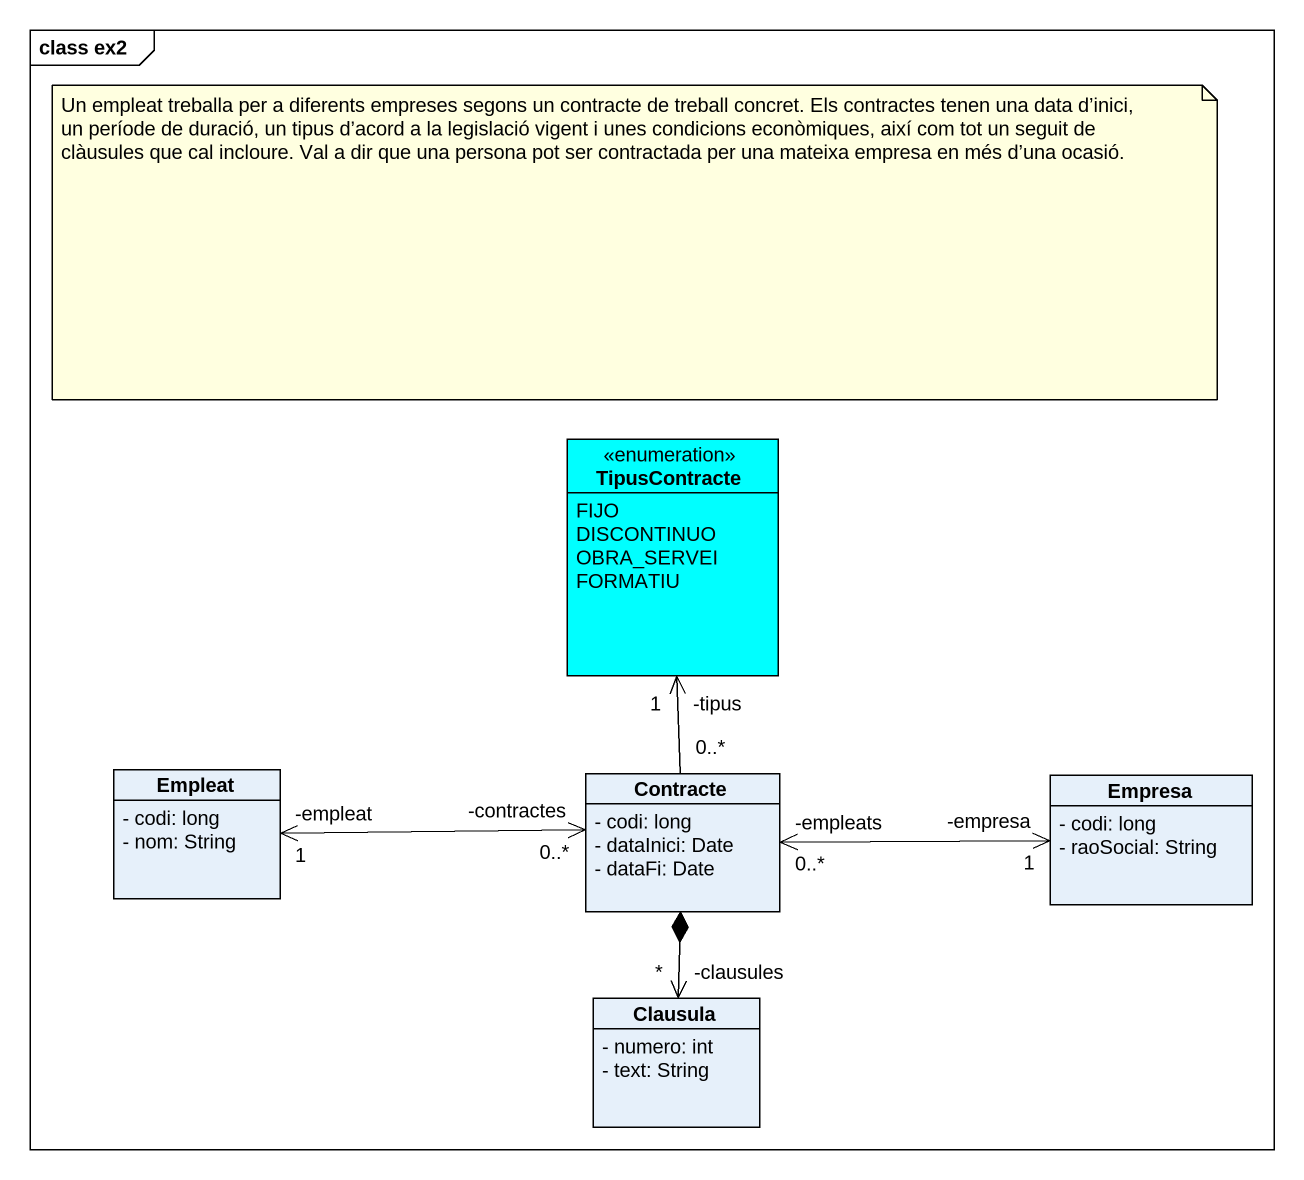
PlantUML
@startuml
mainframe class ex2
hide circle
hide empty members
skinparam classAttributeIconSize 0
enum TipusContracte #00FFFF {
  FIJO
  DISCONTINUO
  OBRA_SERVEI
  FORMATIU
}
class Empleat {
  - codi: long
  - nom: String
}
class Contracte {
  - codi: long
  - dataInici: Date
  - dataFi: Date
}
class Empresa {
  - codi: long
  - raoSocial: String
}
class Clausula {
  - numero: int
  - text: String
}
Contracte "0..*" -up-> "-tipus\n1" TipusContracte
Contracte "-contractes\n0..*" <-left-> "-empleat\n1" Empleat
Contracte "-empleats\n0..*" <-right-> "-empresa\n1" Empresa
Clausula "-clausules\n*" <-up-* Contracte
note as N1
  Un empleat treballa per a diferents empreses segons un contracte de treball concret. Els contractes tenen una data d’inici, un període de duració, un tipus d’acord a la legislació vigent i unes condicions econòmiques, així com tot un seguit de clàusules que cal incloure. Val a dir que una persona pot ser contractada per una mateixa empresa en més d’una ocasió.
end note
@enduml
